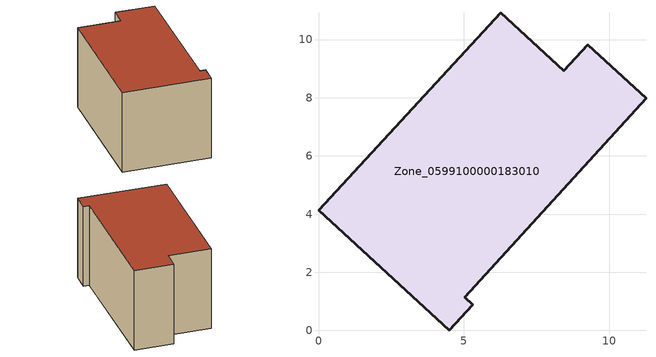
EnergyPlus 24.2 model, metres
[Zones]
Zone_0599100000183010
 floor ground (C_G): 5.31,0.88 4.49,0 0,4.13 6.26,10.93 8.44,8.93 9.26,9.82 11.26,7.98 5.03,1.14 z0
 wall outside (C_F): 4.49,0 5.31,0.88 5.03,1.14 11.26,7.98 9.26,9.82 8.44,8.93 6.26,10.93 0,4.13 4.49,0 z0:5.9
 roof outside (C_R): 5.03,1.14 11.26,7.98 9.26,9.82 8.44,8.93 6.26,10.93 0,4.13 4.49,0 5.31,0.88 z5.9
[BUILDING]
Pand.0599100000183010: North Axis=0; Terrain=City; Loads Convergence Tolerance Value=0.04; Temperature Convergence Tolerance Value=0.4; Solar Distribution=FullExterior; Maximum Number of Warmup Days=25; Minimum Number of Warmup Days=1
[Site:Location]
Rotterdam.The.Hague.AP_ZH_NLD Design_Conditions: Latitude=51.96; Longitude=4.45; Time Zone=1; Elevation=-4.5
[SITE:GROUNDTEMPERATURE:BUILDINGSURFACE]
18, 18, 18, 18, 18, 18, 18, 18, 18, 18, 18, 18
[MATERIAL] Thermal Absorptance=0.9; Solar Absorptance=0.7; Visible Absorptance=0.7
Name | Roughness | Thickness | Conductivity | Density | Specific Heat
G.TI.1975-1991 | MediumSmooth | 0.15 | 0.288461 | 540 | 1210
F.TI.1975-1991 | Rough | 0.3 | 0.230769 | 1920 | 840
R.TI.1975-1991 | MediumRough | 0.2 | 0.153846 | 1500 | 1000
[CONSTRUCTION]
C_G: G.TI.1975-1991
C_F: F.TI.1975-1991
C_R: R.TI.1975-1991
[ZONE]
Zone_0599100000183010: Type=1; Multiplier=1; Ceiling Height=Autocalculate; Volume=Autocalculate; Floor Area=autocalculate; Part of Total Floor Area=Yes
[ZONEINFILTRATION:DESIGNFLOWRATE]
Infil_Zone_0599100000183010: Zone or ZoneList or Space or SpaceList=Zone_0599100000183010; Schedule=AlwaysOn; Design Flow Rate Calculation Method=Flow/Area; Flow Rate per Floor Area=0.003; Constant Term Coefficient=1; Temperature Term Coefficient=0; Velocity Term Coefficient=0; Velocity Squared Term Coefficient=0
[HVACTEMPLATE:ZONE:IDEALLOADSAIRSYSTEM]
Zone_0599100000183010: Maximum Heating Supply Air Temperature=50; Minimum Cooling Supply Air Temperature=13; Maximum Heating Supply Air Humidity Ratio=0.0156; Minimum Cooling Supply Air Humidity Ratio=0.0077; Heating Limit=NoLimit; Cooling Limit=NoLimit; Dehumidification Control Type=ConstantSensibleHeatRatio; Cooling Sensible Heat Ratio=0.7; Dehumidification Setpoint=60; Humidification Control Type=None; Humidification Setpoint=30; Outdoor Air Method=None; Outdoor Air Flow Rate per Person=0.00944; Outdoor Air Flow Rate per Zone Floor Area=0; Outdoor Air Flow Rate per Zone=0; Demand Controlled Ventilation Type=None; Outdoor Air Economizer Type=NoEconomizer; Heat Recovery Type=None; Sensible Heat Recovery Effectiveness=0.7; Latent Heat Recovery Effectiveness=0.65
[ZONECONTROL:THERMOSTAT]
ThermostatControl_Zone_0599100000183010: Zone or ZoneList=Zone_0599100000183010; Control Type Schedule=DualSetpointControlType; Control 1=Thermostat_Zone_0599100000183010; Temperature Difference Between Cutout And Setpoint=0
[THERMOSTATSETPOINT:DUALSETPOINT]
Thermostat_Zone_0599100000183010: Heating Setpoint Temperature Schedule=HeatingSetpoint_Zone_0599100000183010; Cooling Setpoint Temperature Schedule=CoolingSetpoint_Zone_0599100000183010
[SCHEDULE:COMPACT]
HeatingSetpoint_Zone_0599100000183010: Through: 12/31, For: AllDays, Until: 24:00, 21
CoolingSetpoint_Zone_0599100000183010: Through: 12/31, For: AllDays, Until: 24:00, 24
DualSetpointControlType: Through: 12/31, For: AllDays, Until: 24:00, 4
AlwaysOn: Through: 12/31, For: AllDays, Until: 24:00, 1
